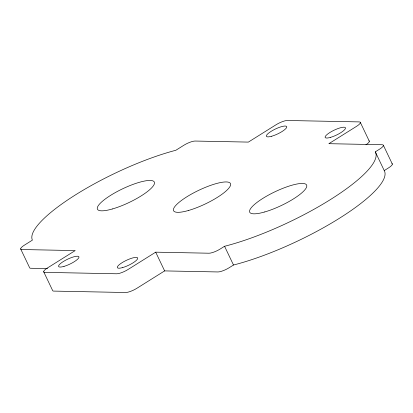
<?xml version="1.0" encoding="UTF-8"?>
<svg xmlns="http://www.w3.org/2000/svg" width="413" height="413" viewBox="0 0 413 413"><rect width="100%" height="100%" fill="white"/><g stroke="black" fill="none" stroke-linecap="round" stroke-linejoin="round"><path stroke-width="0.62" d="M155.696 252.167L127.994 269.524A9.003 2.163 -25.5 0 1 116.714 273.778L44.919 272.363A9.003 2.163 -25.5 0 1 47.495 267.939L75.202 250.583L21.899 249.529A9.003 2.163 -25.5 0 1 24.475 245.105L32.395 240.139A103.544 24.873 -25.5 0 1 75.847 194.647A103.544 24.873 -25.5 0 1 175.861 150.265L183.785 145.299A9.003 2.163 -25.5 0 1 195.065 141.05L248.368 142.098L276.07 124.741A9.003 2.163 -25.5 0 1 287.35 120.488L359.145 121.902A9.003 2.163 -25.5 0 1 356.569 126.326L328.862 143.683L382.164 144.736A9.003 2.163 -25.5 0 1 379.588 149.16L375.303 151.845A107.819 25.9 -25.5 0 1 330.286 199.66A107.819 25.9 -25.5 0 1 224.564 246.277L220.279 248.962A9.003 2.163 -25.5 0 1 208.999 253.215L155.696 252.167L164.632 270.902L217.935 271.95A9.003 2.163 -25.5 0 0 229.215 267.701L233.5 265.012A107.819 25.9 -25.5 0 0 339.223 218.394A107.819 25.9 -25.5 0 0 384.24 170.579L388.525 167.895A9.003 2.163 -25.5 0 0 391.994 163.641M164.632 270.902L136.93 288.259A9.003 2.163 -25.5 0 1 125.65 292.512L53.855 291.098A9.003 2.163 -25.5 0 1 52.606 290.473L43.67 271.739M47.531 268.595L30.836 268.264A9.003 2.163 -25.5 0 1 29.586 267.639L20.65 248.905M383.414 145.361L392.35 164.095M375.303 151.845L384.24 170.579M360.394 122.527L369.33 141.261M224.564 246.277L233.5 265.012M368.974 140.807A9.003 2.163 -25.5 0 1 365.949 144.782M330.524 137.374A11.254 2.705 -25.5 0 0 345.521 127.978A11.254 2.705 -25.5 0 0 329.863 132.516A11.254 2.705 -25.5 0 0 330.524 137.374M122.723 267.552A11.254 2.705 -25.5 0 0 137.72 258.156A11.254 2.705 -25.5 0 0 122.062 262.694A11.254 2.705 -25.5 0 0 122.723 267.552M63.984 266.395A11.254 2.705 -25.5 0 0 78.981 257A11.254 2.705 -25.5 0 0 63.323 261.537A11.254 2.705 -25.5 0 0 63.984 266.395M271.78 136.213A11.254 2.705 -25.5 0 0 286.777 126.822A11.254 2.705 -25.5 0 0 271.119 131.355A11.254 2.705 -25.5 0 0 271.78 136.213M188.653 210.434A31.512 7.568 -25.5 0 0 230.64 184.131A31.512 7.568 -25.5 0 0 186.8 196.831A31.512 7.568 -25.5 0 0 188.653 210.434M264.8 211.936A31.512 7.568 -25.5 0 0 306.787 185.628A31.512 7.568 -25.5 0 0 262.947 198.333A31.512 7.568 -25.5 0 0 264.8 211.936M112.506 208.937A31.512 7.568 -25.5 0 0 154.493 182.629A31.512 7.568 -25.5 0 0 110.658 195.334A31.512 7.568 -25.5 0 0 112.506 208.937"/></g></svg>
